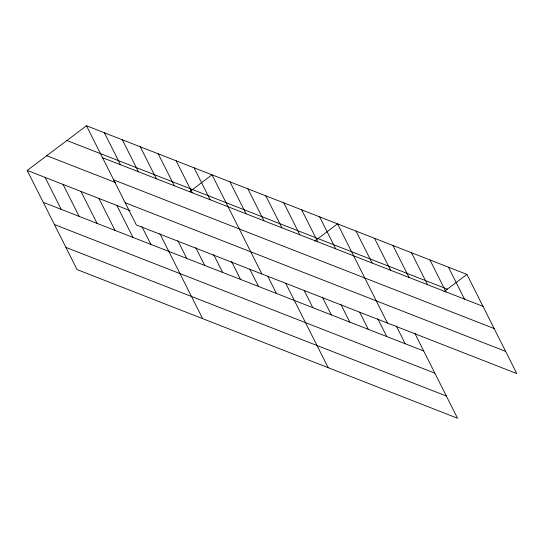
<?xml version="1.0" encoding="UTF-8"?>
<svg xmlns="http://www.w3.org/2000/svg" width="544" height="544" viewBox="0 0 544 544"><rect width="100%" height="100%" fill="white"/><g stroke="black" fill="none" stroke-linecap="round" stroke-linejoin="round"><path stroke-width="0.82" d="M414.746 333.159L457.531 418.22L77.078 269.6L27.2 170.422L86.469 125.78L466.922 274.4L516.8 373.578L136.354 224.951L86.469 125.78M189.774 191.576L212.017 174.821L261.902 273.999M314.65 241.128L337.566 223.87L387.45 323.048M443.999 291.666L466.922 274.4M66.912 140.508L447.358 289.136M102.53 157.712L482.984 306.34M113.696 179.901L494.142 328.528M46.757 155.693L115.382 182.498M125.188 202.762L505.641 351.39M27.2 170.422L130.132 210.637M43.262 202.361L423.715 350.982M54.42 224.55L434.874 373.17M65.919 247.411L446.372 396.032M448.44 267.179L464.501 299.118M429.964 259.964L446.026 291.897M411.482 252.742L427.543 284.682M393.006 245.528L409.068 277.46M374.524 238.306L390.585 270.246M356.048 231.084L372.11 263.024M396.27 325.938L405.232 343.767M377.788 318.723L386.757 336.546M319.634 216.859L335.696 248.798M359.686 312.242L368.274 329.324M301.696 209.855L317.757 241.794M340.83 304.28L349.799 322.109M283.757 202.851L299.826 234.784M322.354 297.065L331.316 314.888M265.826 195.84L281.887 227.78M304.246 290.584L312.841 307.673M247.887 188.836L263.949 220.776M285.77 283.37L328.175 367.69M229.956 181.832L246.017 213.765M267.832 276.359L276.42 293.447M249.893 269.355L258.488 286.436M194.086 167.817L210.147 199.75M231.588 261.603L240.55 279.432M176.147 160.806L192.209 192.746M213.649 254.599L222.618 272.422M158.209 153.802L174.277 185.742M195.718 247.595L204.68 265.418M140.277 146.798L156.339 178.731M177.779 240.584L186.748 258.414M122.339 139.788L138.4 171.727M159.848 233.58L202.626 318.648M104.407 132.784L120.469 164.723M141.909 226.576L150.878 244.399M116.878 205.455L132.94 237.395M98.94 198.451L115.002 230.384M81.008 191.44L97.07 223.38M63.07 184.436L79.132 216.369M45.138 177.432L61.2 209.365"/></g></svg>
